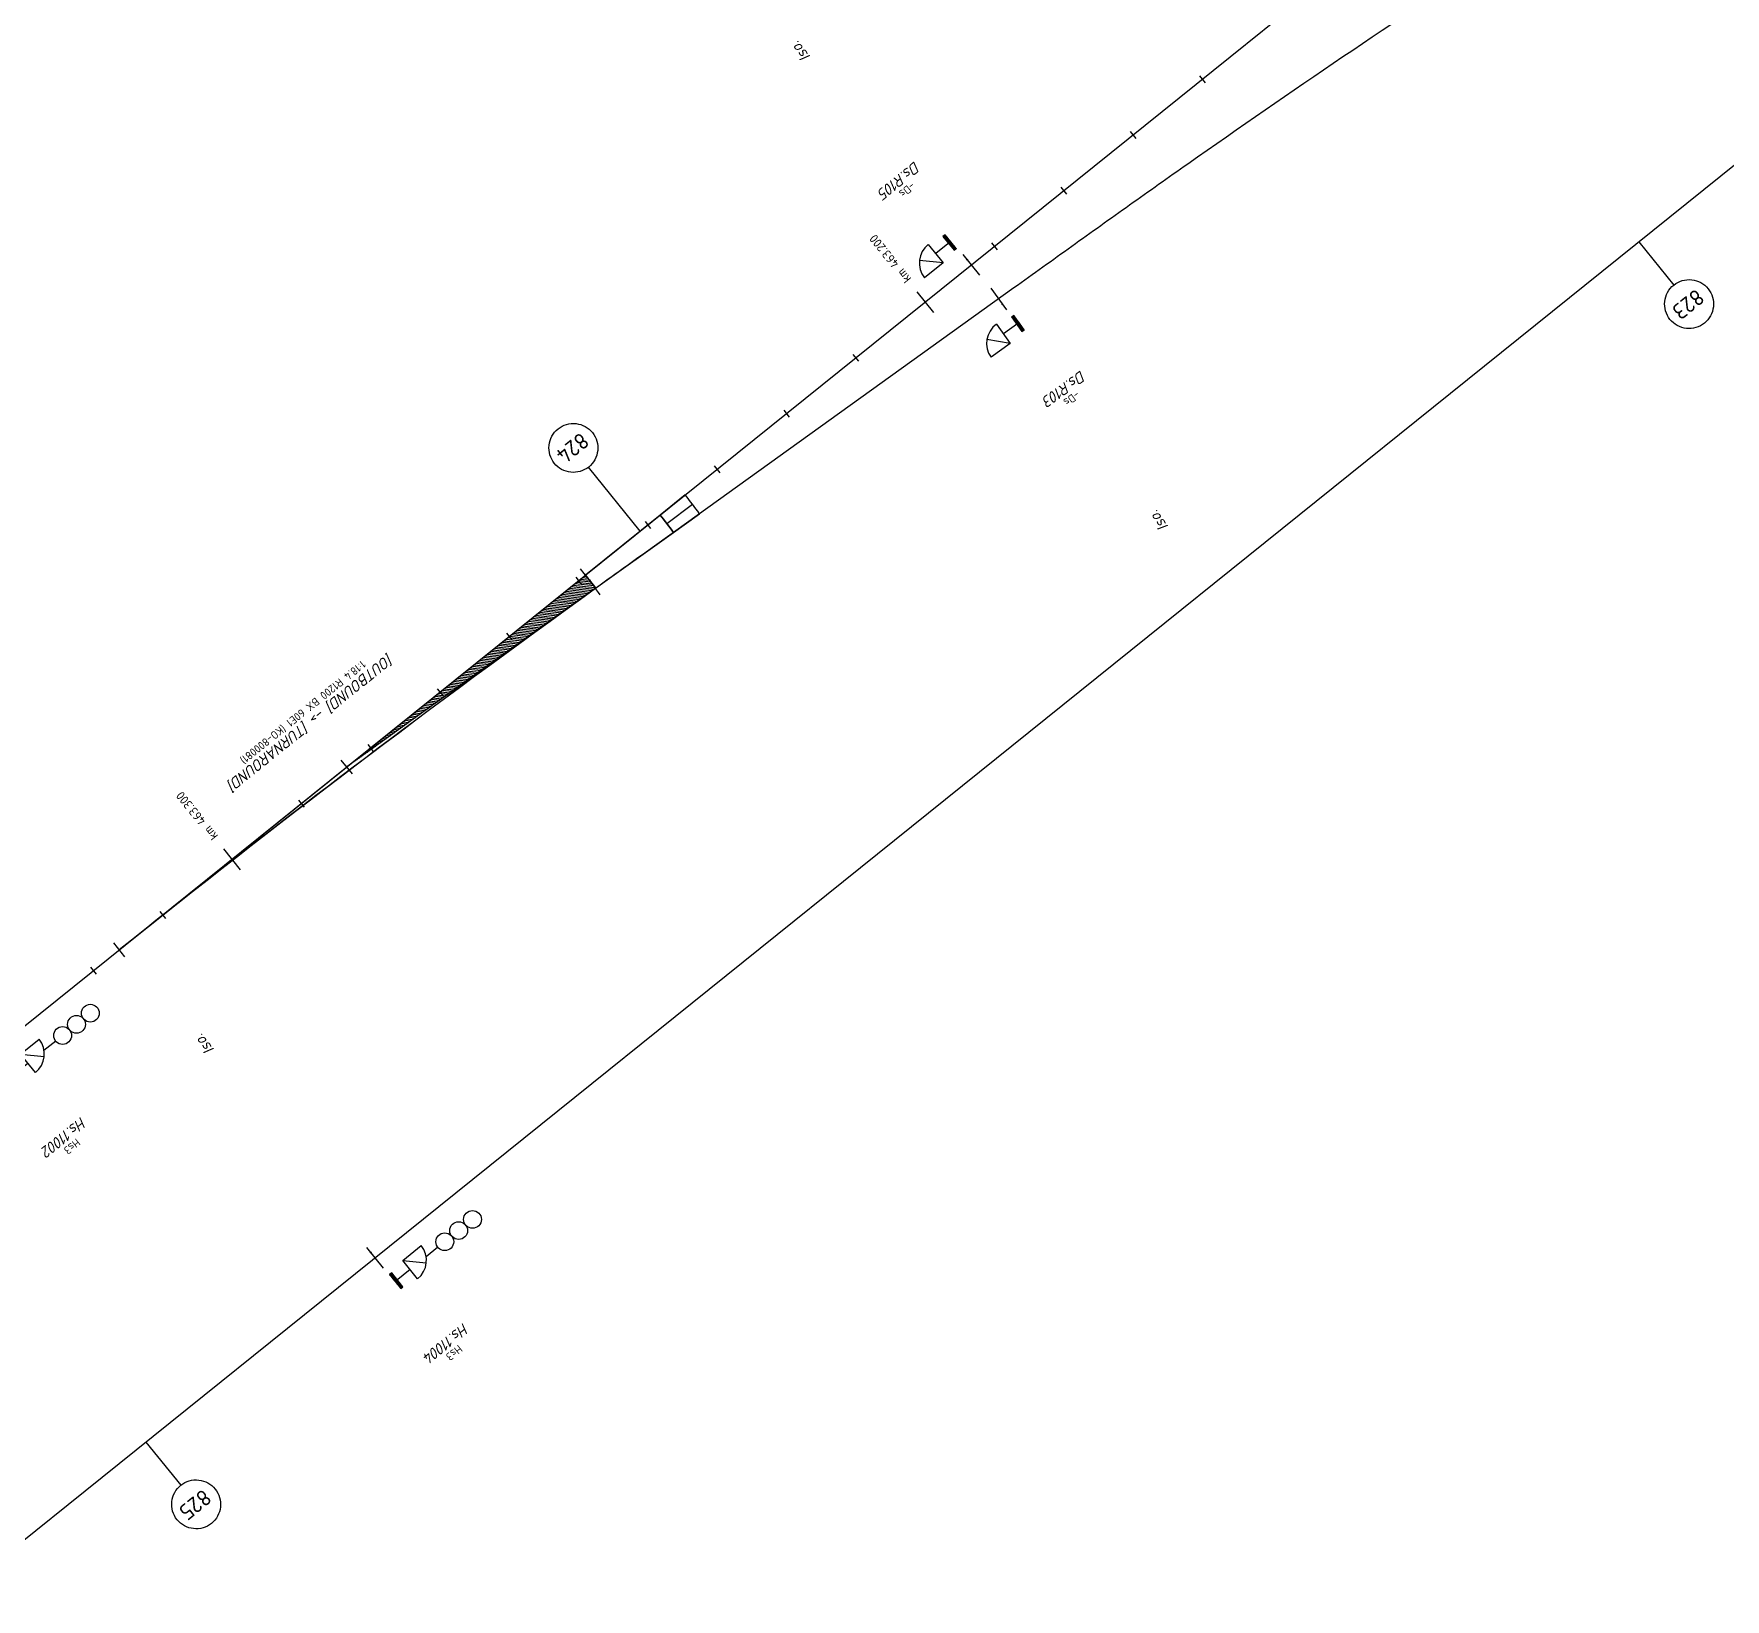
# Model space of a CAD drawing. Header units: metres. Extents: x 304105 to 305280, y 6702571 to 6703615.
# Drawn here: x 304305.4 to 304495.6, y 6702570.5 to 6702746.5 of the extents above; entities that cross this region are included whole.
import ezdxf
from ezdxf.enums import TextEntityAlignment as Align

# ---------------------------------------------------------------- set-up
doc = ezdxf.new("R2010")
doc.units = ezdxf.units.M
for name, color, linetype in [('JBTFE__INNSETTINGSPUNKT', 62, 'Continuous'), ('JBTOB__INFO', 4, 'Continuous'), ('JBTOB__KO_SPV', 2, 'Continuous'), ('JBTOB__KO_SPV_KORTSVILLEPARTI_FRA_BK', 62, 'Continuous'), ('JBTOB__KO_SPV_LANGSVILLEPARTI_FRA_BK', 62, 'Continuous'), ('JBTOB__KO_SPV_SENTERLINJER', 62, 'Continuous'), ('JBTOB__NAVN', 2, 'Continuous'), ('JBTOB__SPV_TYPE', 2, 'Continuous'), ('JBTOB_KO_SPO', 2, 'Continuous'), ('JBTOB_KO_SPV', 2, 'Continuous'), ('JBTSI__INFO', 4, 'Continuous'), ('JBTSI__NAVN', 2, 'Continuous'), ('JBTSI_SA_SIG', 2, 'Continuous'), ('JBTSI_SA_SKJ', 2, 'Continuous'), ('JBTSI_SA_SPF', 2, 'Continuous'), ('RC_SYMBOLFRAMES', 7, 'Continuous')]:
    doc.layers.add(name, color=color, linetype=linetype)
doc.layers.add('JBTFE_ANNOTATIONS_MILEAGE', color=2, linetype='Continuous', true_color=0xffff00)
doc.styles.add('ISO', font='iso3098.shx')
doc.styles.add('RC-STANDARD', font='iso3098.shx')

# ---------------------------------------------------------------- blocks, each defined once
blk = doc.blocks.new('NO-BN-2D-JBTOB-CONNECTION-SWITCH-18.40-R1200-H-60E1-BX-2')
at = {"color": 0, "linetype": 'Continuous', "lineweight": -2, "transparency": 16777216}
for p, q in [((-66.8, 0), (-67.26, 0.45)), ((-67.07, 0), (-67.26, 0.18)), ((-66.53, 0), (-67.25, 0.72)), ((-65.99, 0), (-67.24, 1.24)), ((-66.26, 0), (-67.24, 0.98)), ((-65.73, 0), (-67.23, 1.5)), ((-65.46, 0), (-67.21, 1.76)), ((-65.19, 0), (-67.05, 1.86)), ((-64.92, 0), (-66.76, 1.84)), ((-64.65, 0), (-66.48, 1.83)), ((-64.38, 0), (-66.19, 1.81)), ((-64.11, 0), (-65.91, 1.8)), ((-63.84, 0), (-65.62, 1.78)), ((-63.57, 0), (-65.34, 1.77)), ((-63.3, 0), (-65.05, 1.75)), ((-63.03, 0), (-64.77, 1.74)), ((-62.76, 0), (-64.48, 1.72)), ((-62.49, 0), (-64.2, 1.7)), ((-62.22, 0), (-63.91, 1.69)), ((-61.95, 0), (-63.63, 1.67)), ((-61.68, 0), (-63.34, 1.66)), ((-61.41, 0), (-63.06, 1.64)), ((-61.15, 0), (-62.77, 1.63)), ((-60.88, 0), (-62.49, 1.61)), ((-60.61, 0), (-62.2, 1.6)), ((-60.34, 0), (-61.92, 1.58)), ((-60.07, 0), (-61.63, 1.57)), ((-59.8, 0), (-61.35, 1.55)), ((-59.53, 0), (-61.06, 1.53)), ((-59.26, 0), (-60.78, 1.52)), ((-58.99, 0), (-60.49, 1.5)), ((-58.72, 0), (-60.21, 1.49)), ((-58.45, 0), (-59.92, 1.47)), ((-58.18, 0), (-59.64, 1.46)), ((-57.91, 0), (-59.35, 1.44)), ((-57.64, 0), (-59.07, 1.43)), ((-57.37, 0), (-58.78, 1.41)), ((-57.1, 0), (-58.5, 1.4)), ((-56.84, 0), (-58.21, 1.38)), ((-56.57, 0), (-57.93, 1.36)), ((-56.3, 0), (-57.64, 1.35)), ((-56.03, 0), (-57.36, 1.33)), ((-55.76, 0), (-57.08, 1.32)), ((-55.49, 0), (-56.79, 1.3)), ((-55.22, 0), (-56.51, 1.29)), ((-54.95, 0), (-56.22, 1.27)), ((-54.68, 0), (-55.94, 1.26)), ((-54.41, 0), (-55.65, 1.24)), ((-54.14, 0), (-55.37, 1.22)), ((-53.87, 0), (-55.08, 1.21)), ((-53.6, 0), (-54.8, 1.19)), ((-53.33, 0), (-54.51, 1.18)), ((-53.06, 0), (-54.23, 1.16)), ((-52.79, 0), (-53.94, 1.15)), ((-52.52, 0), (-53.66, 1.13)), ((-52.26, 0), (-53.37, 1.12)), ((-51.99, 0), (-53.09, 1.1)), ((-51.72, 0), (-52.8, 1.09)), ((-51.45, 0), (-52.52, 1.07)), ((-51.18, 0), (-52.23, 1.05)), ((-50.91, 0), (-51.95, 1.04)), ((-50.64, 0), (-51.66, 1.02)), ((-50.37, 0), (-51.38, 1.01)), ((-50.1, 0), (-51.09, 0.99)), ((-49.83, 0), (-50.81, 0.98)), ((-49.56, 0), (-50.52, 0.96)), ((-49.29, 0), (-50.24, 0.95)), ((-49.02, 0), (-49.95, 0.93)), ((-48.75, 0), (-49.67, 0.92)), ((-48.48, 0), (-49.38, 0.9)), ((-48.21, 0), (-49.1, 0.88)), ((-47.94, 0), (-48.81, 0.87)), ((-47.68, 0), (-48.53, 0.85)), ((-47.41, 0), (-48.24, 0.84)), ((-47.14, 0), (-47.96, 0.82)), ((-46.87, 0), (-47.67, 0.81)), ((-46.6, 0), (-47.39, 0.79)), ((-46.33, 0), (-47.1, 0.78)), ((-46.06, 0), (-46.82, 0.76)), ((-45.79, 0), (-46.53, 0.74)), ((-45.52, 0), (-46.25, 0.73)), ((-45.25, 0), (-45.96, 0.71)), ((-44.98, 0), (-45.68, 0.7)), ((-44.71, 0), (-45.39, 0.68)), ((-44.44, 0), (-45.11, 0.67)), ((-44.17, 0), (-44.82, 0.65)), ((-43.9, 0), (-44.54, 0.64)), ((-43.63, 0), (-44.26, 0.62)), ((-43.36, 0), (-43.97, 0.61)), ((-43.1, 0), (-43.69, 0.59)), ((-42.83, 0), (-43.4, 0.57)), ((-42.56, 0), (-43.12, 0.56)), ((-42.29, 0), (-42.83, 0.54)), ((-42.02, 0), (-42.55, 0.53)), ((-41.75, 0), (-42.26, 0.51)), ((-41.48, 0), (-41.98, 0.5)), ((-41.21, 0), (-41.69, 0.48)), ((-40.94, 0), (-41.41, 0.47)), ((-40.67, 0), (-41.12, 0.45)), ((-40.4, 0), (-40.84, 0.44)), ((-40.13, 0), (-40.55, 0.42)), ((-39.86, 0), (-40.27, 0.4)), ((-39.59, 0), (-39.98, 0.39)), ((-39.32, 0), (-39.7, 0.37)), ((-39.05, 0), (-39.41, 0.36)), ((-38.78, 0), (-39.13, 0.34)), ((-38.52, 0), (-38.84, 0.33)), ((-38.25, 0), (-38.56, 0.31)), ((-37.98, 0), (-38.27, 0.3)), ((-37.71, 0), (-37.99, 0.28)), ((-37.44, 0), (-37.7, 0.26)), ((-37.17, 0), (-37.42, 0.25)), ((-36.9, 0), (-37.13, 0.23)), ((-36.63, 0), (-36.85, 0.22)), ((-36.36, 0), (-36.56, 0.2)), ((-36.09, 0), (-36.28, 0.19)), ((-35.82, 0), (-35.99, 0.17)), ((-35.55, 0), (-35.71, 0.16)), ((-35.28, 0), (-35.42, 0.14)), ((-35.01, 0), (-35.14, 0.13)), ((-34.74, 0), (-34.85, 0.11)), ((-34.47, 0), (-34.57, 0.09)), ((-34.2, 0), (-34.28, 0.08)), ((-33.94, 0), (-34, 0.06)), ((-33.67, 0), (-33.71, 0.05)), ((-33.4, 0), (-33.43, 0.03)), ((-33.13, 0), (-33.14, 0.02)), ((-32.86, 0), (-32.86, 0))]:
    blk.add_line(p, q, dxfattribs=at)
at = {"color": 0, "linetype": 'ByBlock', "lineweight": -2, "transparency": 16777216}
for p, q in [((-32.83, 1), (-32.83, -1)), ((0, 0), (-32.83, 0)), ((0, 1), (0, -1))]:
    blk.add_line(p, q, dxfattribs=at)
at = {"color": 0, "linetype": 'ByBlock', "lineweight": -2, "transparency": 16777216, "flags": 128}
for points in [[(-32.83, 0), (-67.26, 0, -0.013574), (-67.21, 1.87)], [(-67.26, 0, -0.013574), (-67.21, 1.87), (-67.21, 1.87, 0.013574), (-67.26, 0)]]:
    blk.add_lwpolyline(points, format="xyb", close=True, dxfattribs=at)
at = {"color": 0, "linetype": 'ByBlock', "lineweight": -2, "transparency": 16777216}
for start, end in [(175.3892, 180), (180, 181.5)]:
    blk.add_arc((-32.83, 0), 34.43, start, end, dxfattribs=at)
at = {"layer": 'JBTOB__KO_SPV_KORTSVILLEPARTI_FRA_BK', "linetype": 'ByBlock', "lineweight": -2, "transparency": 16777216}
blk.add_line((-78.02, 1.23), (-81.62, 1.32), dxfattribs=at)
at = {"layer": 'JBTOB__KO_SPV_KORTSVILLEPARTI_FRA_BK', "linetype": 'ByBlock', "lineweight": -2, "transparency": 16777216, "flags": 128}
blk.add_lwpolyline([(-78.04, 0, -0.013574), (-77.97, 2.45), (-81.57, 2.65, 0.013574), (-81.64, 0)], format="xyb", close=True, dxfattribs=at)
at = {"layer": 'JBTOB__KO_SPV_LANGSVILLEPARTI_FRA_BK', "linetype": 'ByBlock', "lineweight": -2, "transparency": 16777216, "flags": 128}
blk.add_lwpolyline([(-67.26, 0, -0.013574), (-67.21, 1.87), (-77.97, 2.45, 0.013574), (-78.04, 0)], format="xyb", close=True, dxfattribs=at)
at = {"layer": 'JBTOB__KO_SPV_SENTERLINJER', "linetype": 'ByBlock', "lineweight": -2, "transparency": 16777216, "flags": 128}
blk.add_lwpolyline([(0, 0), (-67.26, 0)], dxfattribs=at)
blk.add_lwpolyline([(0, 0, -0.013897), (-67.21, 1.87), (-67.21, 1.87)], format="xyb", dxfattribs=at)
blk = doc.blocks.new('*Z5')
at = {"layer": 'JBTOB__KO_SPV', "color": 0, "linetype": 'ByBlock', "lineweight": -2, "transparency": 16777216}
blk.add_blockref('NO-BN-2D-JBTOB-CONNECTION-SWITCH-18.40-R1200-H-60E1-BX-2', (0, 0), dxfattribs=at)
at = {"layer": 'JBTOB__INFO', "color": 0, "linetype": 'ByBlock', "lineweight": -2, "transparency": 16777216, "style": 'ISO'}
blk.add_attdef('OBJEKTINFO', text='', height=0.9, dxfattribs=at).set_placement((-32.829, -5.1), align=Align.MIDDLE_CENTER)
at = {"layer": 'JBTOB__NAVN', "color": 0, "linetype": 'ByBlock', "lineweight": -2, "transparency": 16777216, "style": 'ISO', "oblique": 15}
blk.add_attdef('OBJEKTNAVN', text='', height=1.25, dxfattribs=at).set_placement((-32.829, -6.5), align=Align.MIDDLE_CENTER)
at = {"layer": 'JBTOB__SPV_TYPE', "color": 0, "linetype": 'ByBlock', "lineweight": -2, "transparency": 16777216, "style": 'ISO'}
blk.add_attdef('BETEGNELSE', text='', height=0.9, dxfattribs=at).set_placement((-32.829, -7.9), align=Align.MIDDLE_CENTER)
blk = doc.blocks.new('NO-BN-2D-JBTSI-TOGDETEKSJON-EN-STREK-ISOLERT-SKJOET')
at = {"color": 0, "linetype": 'ByBlock', "lineweight": -2, "transparency": 16777216}
blk.add_line((0, -2.25), (0, 0.75), dxfattribs=at)
blk = doc.blocks.new('NO-BN-2D-INSERTION-POINT')
at = {"layer": 'JBTFE__INNSETTINGSPUNKT', "linetype": 'ByBlock', "lineweight": -2, "transparency": 16777216}
for p, q in [((-0.05, 0), (0.05, 0)), ((0, -0.05), (0, 0.05))]:
    blk.add_line(p, q, dxfattribs=at)
blk.add_circle((0, 0), 0.05, dxfattribs=at)
blk = doc.blocks.new('*Z28')
at = {"color": 0, "linetype": 'ByBlock', "lineweight": -2, "transparency": 16777216}
for name in ['NO-BN-2D-INSERTION-POINT', 'NO-BN-2D-JBTSI-TOGDETEKSJON-EN-STREK-ISOLERT-SKJOET']:
    blk.add_blockref(name, (0, 0), dxfattribs=at)
at = {"layer": 'JBTSI__INFO', "color": 0, "linetype": 'ByBlock', "lineweight": -2, "transparency": 16777216, "style": 'ISO'}
blk.add_attdef('OBJEKTINFO', text='', height=0.9, rotation=270, dxfattribs=at).set_placement((1.4, 30), align=Align.MIDDLE_CENTER)
at = {"layer": 'JBTSI__NAVN', "color": 0, "linetype": 'ByBlock', "lineweight": -2, "transparency": 16777216, "style": 'ISO', "oblique": 15}
blk.add_attdef('OBJEKTNAVN', text='', height=1.25, rotation=270, dxfattribs=at).set_placement((0, 30), align=Align.MIDDLE_CENTER)
blk = doc.blocks.new('*Z30')
at = {"color": 0, "linetype": 'ByBlock', "lineweight": -2, "transparency": 16777216, "rotation": 180.0000000000001}
blk.add_blockref('NO-BN-2D-JBTSI-TOGDETEKSJON-EN-STREK-ISOLERT-SKJOET', (0, 0), dxfattribs=at)
at = {"color": 0, "linetype": 'ByBlock', "lineweight": -2, "transparency": 16777216}
blk.add_blockref('NO-BN-2D-INSERTION-POINT', (0, 0), dxfattribs=at)
at = {"layer": 'JBTSI__INFO', "color": 0, "linetype": 'ByBlock', "lineweight": -2, "transparency": 16777216, "style": 'ISO'}
blk.add_attdef('OBJEKTINFO', text='', height=0.9, rotation=270, dxfattribs=at).set_placement((1.4, -30), align=Align.MIDDLE_CENTER)
at = {"layer": 'JBTSI__NAVN', "color": 0, "linetype": 'ByBlock', "lineweight": -2, "transparency": 16777216, "style": 'ISO', "oblique": 15}
blk.add_attdef('OBJEKTNAVN', text='', height=1.25, rotation=270, dxfattribs=at).set_placement((0, -30), align=Align.MIDDLE_CENTER)
blk = doc.blocks.new('NO-BN-2D-JBTFE-SECTION-SYMBOL')
at = {"color": 0, "linetype": 'ByBlock', "lineweight": -2, "transparency": 16777216, "style": 'ISO'}
blk.add_attdef('X_001', (-0.63, -0.9), '', height=1.8, dxfattribs=at)
blk = doc.blocks.new('*Z48')
at = {"layer": 'RC_SYMBOLFRAMES', "color": 0, "linetype": 'Continuous', "transparency": 16777216}
blk.add_lwpolyline([(-0.01, 2.75, -0.414214), (2.74, 0), (2.74, 0, -0.414214), (-0.01, -2.75, -0.414214), (-2.76, 0), (-2.76, 0, -0.414214), (-0.01, 2.75)], format="xyb", close=True, dxfattribs=at)
blk.add_lwpolyline([(0, -9), (-0.01, -2.75)], dxfattribs=at)
at = {"color": 0, "linetype": 'ByBlock', "lineweight": -2, "transparency": 16777216}
ref = blk.add_blockref('NO-BN-2D-JBTFE-SECTION-SYMBOL', (0, 0), dxfattribs=at)
ref.add_attrib('X_001', '823', (-1.76, -0.93), dxfattribs={"color": 0, "linetype": 'ByBlock', "lineweight": -2, "transparency": 16777216, "height": 1.8, "style": 'ISO'})
at = {"layer": 'JBTSI__INFO', "color": 0, "linetype": 'ByBlock', "lineweight": -2, "transparency": 16777216, "style": 'ISO'}
blk.add_attdef('OBJEKTINFO', text='', height=0.9, rotation=270, dxfattribs=at).set_placement((1.4, 30), align=Align.MIDDLE_CENTER)
at = {"layer": 'JBTSI__NAVN', "color": 0, "linetype": 'ByBlock', "lineweight": -2, "transparency": 16777216, "style": 'ISO', "oblique": 15}
blk.add_attdef('OBJEKTNAVN', text='', height=1.25, rotation=270, dxfattribs=at).set_placement((0, 30), align=Align.MIDDLE_CENTER)
blk = doc.blocks.new('*Z49')
at = {"layer": 'RC_SYMBOLFRAMES', "color": 0, "linetype": 'Continuous', "transparency": 16777216}
blk.add_lwpolyline([(-0.01, 2.75, -0.414214), (2.74, 0), (2.74, 0, -0.414214), (-0.01, -2.75, -0.414214), (-2.76, 0), (-2.76, 0, -0.414214), (-0.01, 2.75)], format="xyb", close=True, dxfattribs=at)
blk.add_lwpolyline([(0, -9), (-0.01, -2.75)], dxfattribs=at)
at = {"color": 0, "linetype": 'ByBlock', "lineweight": -2, "transparency": 16777216}
ref = blk.add_blockref('NO-BN-2D-JBTFE-SECTION-SYMBOL', (0, 0), dxfattribs=at)
ref.add_attrib('X_001', '825', (-1.76, -0.93), dxfattribs={"color": 0, "linetype": 'ByBlock', "lineweight": -2, "transparency": 16777216, "height": 1.8, "style": 'ISO'})
at = {"layer": 'JBTSI__INFO', "color": 0, "linetype": 'ByBlock', "lineweight": -2, "transparency": 16777216, "style": 'ISO'}
blk.add_attdef('OBJEKTINFO', text='', height=0.9, rotation=270, dxfattribs=at).set_placement((1.4, 30), align=Align.MIDDLE_CENTER)
at = {"layer": 'JBTSI__NAVN', "color": 0, "linetype": 'ByBlock', "lineweight": -2, "transparency": 16777216, "style": 'ISO', "oblique": 15}
blk.add_attdef('OBJEKTNAVN', text='', height=1.25, rotation=270, dxfattribs=at).set_placement((0, 30), align=Align.MIDDLE_CENTER)
blk = doc.blocks.new('*Z55', base_point=(304770.23, 6702976.87))
at = {"color": 0}
for p, q in [((304436.52, 6702741.81), (304437.15, 6702741.03)), ((304428.73, 6702735.54), (304429.35, 6702734.76)), ((304420.93, 6702729.28), (304421.56, 6702728.5)), ((304413.14, 6702723.01), (304413.77, 6702722.23)), ((304404.72, 6702717.53), (304406.6, 6702715.19)), ((304397.55, 6702710.48), (304398.18, 6702709.7)), ((304389.76, 6702704.21), (304390.38, 6702703.43)), ((304381.96, 6702697.95), (304382.59, 6702697.17)), ((304374.17, 6702691.68), (304374.8, 6702690.9)), ((304366.38, 6702685.42), (304367, 6702684.64)), ((304358.58, 6702679.15), (304359.21, 6702678.37)), ((304350.79, 6702672.88), (304351.42, 6702672.11)), ((304343, 6702666.62), (304343.62, 6702665.84)), ((304335.2, 6702660.35), (304335.83, 6702659.57)), ((304326.78, 6702654.87), (304328.66, 6702652.53)), ((304319.62, 6702647.82), (304320.24, 6702647.04)), ((304311.82, 6702641.56), (304312.45, 6702640.78))]:
    blk.add_line(p, q, dxfattribs=at)
at = {"color": 0, "char_height": 1, "attachment_point": 4, "rotation": 128.7992, "style": 'RC-STANDARD'}
for s, insert in [('km 463.200', (304403.78, 6702718.69)), ('km 463.300', (304325.84, 6702656.04))]:
    blk.add_mtext(s, dxfattribs=dict(at, insert=insert))
blk = doc.blocks.new('NO-BN-2D-JBTSI-SIGNAL-20-HS3-DS')
at = {"color": 0, "linetype": 'ByBlock', "lineweight": -2, "transparency": 16777216}
for p, q in [((0, 6), (0, 4.31)), ((-1.33, 2), (-1.33, 4.67)), ((-1.33, 2), (0.55, 3.89)), ((1.33, 2), (-1.33, 2)), ((0, 2), (0, 0))]:
    blk.add_line(p, q, dxfattribs=at)
at = {"color": 0, "linetype": 'Continuous', "lineweight": -2, "transparency": 16777216}
for p, q in [((-0.71, -0.15), (-1, 0.14)), ((-0.76, -0.15), (-1, 0.09)), ((-0.8, -0.15), (-1, 0.05)), ((-0.85, -0.15), (-1, 0)), ((-0.67, -0.15), (-0.97, 0.15)), ((-0.62, -0.15), (-0.92, 0.15)), ((-0.58, -0.15), (-0.88, 0.15)), ((-0.53, -0.15), (-0.83, 0.15)), ((-0.49, -0.15), (-0.79, 0.15)), ((-0.44, -0.15), (-0.74, 0.15)), ((-0.4, -0.15), (-0.7, 0.15)), ((-0.35, -0.15), (-0.65, 0.15)), ((-0.31, -0.15), (-0.61, 0.15)), ((-0.26, -0.15), (-0.56, 0.15)), ((-0.22, -0.15), (-0.52, 0.15)), ((-0.17, -0.15), (-0.47, 0.15)), ((-0.13, -0.15), (-0.43, 0.15)), ((-0.08, -0.15), (-0.38, 0.15)), ((-0.04, -0.15), (-0.34, 0.15)), ((0.01, -0.15), (-0.29, 0.15)), ((0.05, -0.15), (-0.25, 0.15)), ((0.1, -0.15), (-0.2, 0.15)), ((0.14, -0.15), (-0.16, 0.15)), ((0.18, -0.15), (-0.12, 0.15)), ((0.23, -0.15), (-0.07, 0.15)), ((0.27, -0.15), (-0.03, 0.15)), ((0.32, -0.15), (0.02, 0.15)), ((0.36, -0.15), (0.06, 0.15)), ((0.41, -0.15), (0.11, 0.15)), ((0.45, -0.15), (0.15, 0.15)), ((0.5, -0.15), (0.2, 0.15)), ((0.54, -0.15), (0.24, 0.15)), ((0.59, -0.15), (0.29, 0.15)), ((0.63, -0.15), (0.33, 0.15)), ((0.68, -0.15), (0.38, 0.15)), ((0.72, -0.15), (0.42, 0.15)), ((0.77, -0.15), (0.47, 0.15)), ((0.81, -0.15), (0.51, 0.15)), ((0.86, -0.15), (0.56, 0.15)), ((0.9, -0.15), (0.6, 0.15)), ((0.95, -0.15), (0.65, 0.15)), ((0.99, -0.15), (0.69, 0.15)), ((1, -0.11), (0.74, 0.15)), ((1, -0.07), (0.78, 0.15)), ((1, -0.02), (0.83, 0.15)), ((1, 0.02), (0.87, 0.15)), ((1, 0.07), (0.92, 0.15)), ((1, 0.11), (0.96, 0.15)), ((-0.89, -0.15), (-1, -0.04)), ((-0.94, -0.15), (-1, -0.09)), ((-0.98, -0.15), (-1, -0.13))]:
    blk.add_line(p, q, dxfattribs=at)
at = {"color": 0, "linetype": 'ByBlock', "lineweight": -2, "transparency": 16777216}
blk.add_lwpolyline([(1, -0.15), (1, 0.15), (-1, 0.15), (-1, -0.15)], close=True, dxfattribs=at)
for centre in [(0, 11), (0, 9), (0, 7)]:
    blk.add_circle(centre, 1, dxfattribs=at)
blk.add_arc((-1.33, 2), 2.67, 0, 90, dxfattribs=at)
blk = doc.blocks.new('*Z62')
at = {"color": 0, "linetype": 'ByBlock', "lineweight": -2, "transparency": 16777216, "rotation": 90.00000000000001}
blk.add_blockref('NO-BN-2D-JBTSI-SIGNAL-20-HS3-DS', (0, 0), dxfattribs=at)
at = {"color": 0, "linetype": 'ByBlock', "lineweight": -2, "transparency": 16777216}
blk.add_blockref('NO-BN-2D-INSERTION-POINT', (0, 0), dxfattribs=at)
at = {"layer": 'JBTSI__INFO', "color": 0, "linetype": 'ByBlock', "lineweight": -2, "transparency": 16777216, "style": 'ISO'}
blk.add_attdef('OBJEKTINFO', text='', height=0.9, dxfattribs=at).set_placement((0, 10.4), align=Align.MIDDLE_CENTER)
at = {"layer": 'JBTSI__NAVN', "color": 0, "linetype": 'ByBlock', "lineweight": -2, "transparency": 16777216, "style": 'ISO', "oblique": 15}
blk.add_attdef('OBJEKTNAVN', text='', height=1.25, dxfattribs=at).set_placement((0, 9), align=Align.MIDDLE_CENTER)
blk = doc.blocks.new('*Z63')
at = {"color": 0, "linetype": 'ByBlock', "lineweight": -2, "transparency": 16777216, "rotation": 90}
blk.add_blockref('NO-BN-2D-JBTSI-SIGNAL-20-HS3-DS', (0, 0), dxfattribs=at)
at = {"color": 0, "linetype": 'ByBlock', "lineweight": -2, "transparency": 16777216}
blk.add_blockref('NO-BN-2D-INSERTION-POINT', (0, 0), dxfattribs=at)
at = {"layer": 'JBTSI__INFO', "color": 0, "linetype": 'ByBlock', "lineweight": -2, "transparency": 16777216, "style": 'ISO'}
blk.add_attdef('OBJEKTINFO', text='', height=0.9, dxfattribs=at).set_placement((0, 10.4), align=Align.MIDDLE_CENTER)
at = {"layer": 'JBTSI__NAVN', "color": 0, "linetype": 'ByBlock', "lineweight": -2, "transparency": 16777216, "style": 'ISO', "oblique": 15}
blk.add_attdef('OBJEKTNAVN', text='', height=1.25, dxfattribs=at).set_placement((0, 9), align=Align.MIDDLE_CENTER)
blk = doc.blocks.new('*Z71')
at = {"color": 0, "linetype": 'ByBlock', "lineweight": -2, "transparency": 16777216, "rotation": 180}
blk.add_blockref('NO-BN-2D-JBTSI-TOGDETEKSJON-EN-STREK-ISOLERT-SKJOET', (0, 0), dxfattribs=at)
at = {"color": 0, "linetype": 'ByBlock', "lineweight": -2, "transparency": 16777216}
blk.add_blockref('NO-BN-2D-INSERTION-POINT', (0, 0), dxfattribs=at)
at = {"layer": 'JBTSI__INFO', "color": 0, "linetype": 'ByBlock', "lineweight": -2, "transparency": 16777216, "style": 'ISO'}
blk.add_attdef('OBJEKTINFO', text='', height=0.9, rotation=270, dxfattribs=at).set_placement((1.4, -30), align=Align.MIDDLE_CENTER)
at = {"layer": 'JBTSI__NAVN', "color": 0, "linetype": 'ByBlock', "lineweight": -2, "transparency": 16777216, "style": 'ISO', "oblique": 15}
blk.add_attdef('OBJEKTNAVN', text='', height=1.25, rotation=270, dxfattribs=at).set_placement((0, -30), align=Align.MIDDLE_CENTER)
blk = doc.blocks.new('NO-BN-2D-JBTSI-SIGNAL-43-DS')
at = {"color": 0, "linetype": 'ByBlock', "lineweight": -2, "transparency": 16777216}
for p, q in [((-1.33, 2), (-1.33, 4.67)), ((-1.33, 2), (0.55, 3.89)), ((1.33, 2), (-1.33, 2)), ((0, 0), (0, 2))]:
    blk.add_line(p, q, dxfattribs=at)
at = {"color": 0, "linetype": 'Continuous', "lineweight": -2, "transparency": 16777216}
for p, q in [((-0.71, -0.15), (-1, 0.14)), ((-0.76, -0.15), (-1, 0.09)), ((-0.8, -0.15), (-1, 0.05)), ((-0.85, -0.15), (-1, 0)), ((-0.67, -0.15), (-0.97, 0.15)), ((-0.62, -0.15), (-0.92, 0.15)), ((-0.58, -0.15), (-0.88, 0.15)), ((-0.53, -0.15), (-0.83, 0.15)), ((-0.49, -0.15), (-0.79, 0.15)), ((-0.44, -0.15), (-0.74, 0.15)), ((-0.4, -0.15), (-0.7, 0.15)), ((-0.35, -0.15), (-0.65, 0.15)), ((-0.31, -0.15), (-0.61, 0.15)), ((-0.26, -0.15), (-0.56, 0.15)), ((-0.22, -0.15), (-0.52, 0.15)), ((-0.17, -0.15), (-0.47, 0.15)), ((-0.13, -0.15), (-0.43, 0.15)), ((-0.08, -0.15), (-0.38, 0.15)), ((-0.04, -0.15), (-0.34, 0.15)), ((0.01, -0.15), (-0.29, 0.15)), ((0.05, -0.15), (-0.25, 0.15)), ((0.1, -0.15), (-0.2, 0.15)), ((0.14, -0.15), (-0.16, 0.15)), ((0.18, -0.15), (-0.12, 0.15)), ((0.23, -0.15), (-0.07, 0.15)), ((0.27, -0.15), (-0.03, 0.15)), ((0.32, -0.15), (0.02, 0.15)), ((0.36, -0.15), (0.06, 0.15)), ((0.41, -0.15), (0.11, 0.15)), ((0.45, -0.15), (0.15, 0.15)), ((0.5, -0.15), (0.2, 0.15)), ((0.54, -0.15), (0.24, 0.15)), ((0.59, -0.15), (0.29, 0.15)), ((0.63, -0.15), (0.33, 0.15)), ((0.68, -0.15), (0.38, 0.15)), ((0.72, -0.15), (0.42, 0.15)), ((0.77, -0.15), (0.47, 0.15)), ((0.81, -0.15), (0.51, 0.15)), ((0.86, -0.15), (0.56, 0.15)), ((0.9, -0.15), (0.6, 0.15)), ((0.95, -0.15), (0.65, 0.15)), ((0.99, -0.15), (0.69, 0.15)), ((1, -0.11), (0.74, 0.15)), ((1, -0.07), (0.78, 0.15)), ((1, -0.02), (0.83, 0.15)), ((1, 0.02), (0.87, 0.15)), ((1, 0.07), (0.92, 0.15)), ((1, 0.11), (0.96, 0.15)), ((-0.89, -0.15), (-1, -0.04)), ((-0.94, -0.15), (-1, -0.09)), ((-0.98, -0.15), (-1, -0.13))]:
    blk.add_line(p, q, dxfattribs=at)
at = {"color": 0, "linetype": 'ByBlock', "lineweight": -2, "transparency": 16777216}
blk.add_lwpolyline([(1, -0.15), (1, 0.15), (-1, 0.15), (-1, -0.15)], close=True, dxfattribs=at)
blk.add_arc((-1.33, 2), 2.67, 0, 90, dxfattribs=at)
blk = doc.blocks.new('*Z87')
at = {"color": 0, "linetype": 'ByBlock', "lineweight": -2, "transparency": 16777216, "rotation": 270}
blk.add_blockref('NO-BN-2D-JBTSI-SIGNAL-43-DS', (0, 0), dxfattribs=at)
at = {"color": 0, "linetype": 'ByBlock', "lineweight": -2, "transparency": 16777216}
blk.add_blockref('NO-BN-2D-INSERTION-POINT', (0, 0), dxfattribs=at)
at = {"layer": 'JBTSI__INFO', "color": 0, "linetype": 'ByBlock', "lineweight": -2, "transparency": 16777216, "style": 'ISO'}
blk.add_attdef('OBJEKTINFO', text='', height=0.9, dxfattribs=at).set_placement((0, -7.6), align=Align.MIDDLE_CENTER)
at = {"layer": 'JBTSI__NAVN', "color": 0, "linetype": 'ByBlock', "lineweight": -2, "transparency": 16777216, "style": 'ISO', "oblique": 15}
blk.add_attdef('OBJEKTNAVN', text='', height=1.25, dxfattribs=at).set_placement((0, -9), align=Align.MIDDLE_CENTER)
blk = doc.blocks.new('*Z88')
at = {"color": 0, "linetype": 'ByBlock', "lineweight": -2, "transparency": 16777216, "rotation": 270}
blk.add_blockref('NO-BN-2D-JBTSI-SIGNAL-43-DS', (0, 0), dxfattribs=at)
at = {"color": 0, "linetype": 'ByBlock', "lineweight": -2, "transparency": 16777216}
blk.add_blockref('NO-BN-2D-INSERTION-POINT', (0, 0), dxfattribs=at)
at = {"layer": 'JBTSI__INFO', "color": 0, "linetype": 'ByBlock', "lineweight": -2, "transparency": 16777216, "style": 'ISO'}
blk.add_attdef('OBJEKTINFO', text='', height=0.9, dxfattribs=at).set_placement((0, 10.4), align=Align.MIDDLE_CENTER)
at = {"layer": 'JBTSI__NAVN', "color": 0, "linetype": 'ByBlock', "lineweight": -2, "transparency": 16777216, "style": 'ISO', "oblique": 15}
blk.add_attdef('OBJEKTNAVN', text='', height=1.25, dxfattribs=at).set_placement((0, 9), align=Align.MIDDLE_CENTER)
blk = doc.blocks.new('*Z91')
at = {"layer": 'RC_SYMBOLFRAMES', "color": 0, "linetype": 'Continuous', "transparency": 16777216}
blk.add_lwpolyline([(0, 12), (-0.02, 2.75)], dxfattribs=at)
blk.add_lwpolyline([(-0.03, 2.75, -0.414214), (2.72, 0), (2.72, 0, -0.414214), (-0.03, -2.75, -0.414214), (-2.78, 0), (-2.78, 0, -0.414214), (-0.03, 2.75)], format="xyb", close=True, dxfattribs=at)
at = {"color": 0, "linetype": 'ByBlock', "lineweight": -2, "transparency": 16777216}
ref = blk.add_blockref('NO-BN-2D-JBTFE-SECTION-SYMBOL', (0, 0), dxfattribs=at)
ref.add_attrib('X_001', '824', (-1.83, -0.93), dxfattribs={"color": 0, "linetype": 'ByBlock', "lineweight": -2, "transparency": 16777216, "height": 1.8, "style": 'ISO'})
at = {"layer": 'JBTSI__INFO', "linetype": 'ByBlock', "lineweight": -2, "transparency": 16777216, "style": 'ISO'}
blk.add_attdef('OBJEKTINFO', text='', height=0.9, rotation=270, dxfattribs=at).set_placement((-1.4, 30), align=Align.MIDDLE_CENTER)
at = {"layer": 'JBTSI__NAVN', "color": 0, "linetype": 'ByBlock', "lineweight": -2, "transparency": 16777216, "style": 'ISO', "oblique": 15}
blk.add_attdef('OBJEKTNAVN', text='', height=1.25, rotation=270, dxfattribs=at).set_placement((1.4, 30), align=Align.MIDDLE_CENTER)

msp = doc.modelspace()

# ---------------------------------------------------------------- linework, layer by layer
at = {"layer": 'JBTOB_KO_SPO', "flags": 128}
for points in [[(305268.46, 6703344.35), (305186.29, 6703305.88, 0.000173), (305178.24, 6703302.1, 0.000519), (305170.19, 6703298.32, 0.000865), (305162.16, 6703294.52, 0.00121), (305154.14, 6703290.68, 0.001556), (305146.15, 6703286.8, 0.001902), (305138.18, 6703282.86, 0.002248), (305130.24, 6703278.86, 0.002594), (305122.34, 6703274.78, 0.002939), (305114.49, 6703270.61, 0.034623), (305030.98, 6703217.89, 0.002973), (305023.64, 6703212.44, 0.002515), (305016.36, 6703206.91, 0.002058), (305009.13, 6703201.31, 0.001601), (305001.94, 6703195.67, 0.001143), (304994.78, 6703189.98, 0.000686), (304987.64, 6703184.26, 0.000229), (304980.51, 6703178.54), (304267.88, 6702605.58)], [(305279.99, 6703319.71), (305279.59, 6703319.52, 0.000161), (305271.66, 6703315.81, 0.000483), (305263.74, 6703312.09, 0.000804), (305255.83, 6703308.35, 0.001126), (305247.94, 6703304.57, 0.001448), (305240.06, 6703300.76, 0.001769), (305232.21, 6703296.9, 0.002091), (305224.39, 6703292.97, 0.002413), (305216.61, 6703288.98, 0.039252), (305103.54, 6703218.47, 0.002413), (305096.52, 6703213.24, 0.002091), (305089.56, 6703207.95, 0.001769), (305082.63, 6703202.6, 0.001448), (305075.74, 6703197.21, 0.001126), (305068.88, 6703191.78, 0.000804), (305062.04, 6703186.32, 0.000483), (305055.21, 6703180.85, 0.000161), (305048.39, 6703175.37), (304296.08, 6702570.51)], [(304728.57, 6702924.96, -0.013789), (304679.28, 6702889.6, -0.001809), (304672.16, 6702884.83, -0.001531), (304665.01, 6702880.1, -0.001252), (304657.84, 6702875.41, -0.000974), (304650.64, 6702870.75, -0.000696), (304643.43, 6702866.12, -0.000417), (304636.21, 6702861.51, -0.000139), (304628.98, 6702856.9), (304490.49, 6702768.62, 0.000278), (304483.75, 6702764.32, 0.000833), (304477.01, 6702760, 0.001389), (304470.3, 6702755.65, 0.008834), (304435.19, 6702731.88, 0.001389), (304428.66, 6702727.26, 0.000833), (304422.15, 6702722.61, 0.000278), (304415.65, 6702717.95), (304374.29, 6702688.25, 0.000208), (304369.42, 6702684.75, 0.000625), (304364.55, 6702681.24, 0.001042), (304359.69, 6702677.71, 0.011715), (304315.06, 6702643.52)]]:
    msp.add_lwpolyline(points, format="xyb", dxfattribs=at)

# ---------------------------------------------------------------- block references
at = {"layer": 'JBTFE_ANNOTATIONS_MILEAGE'}
msp.add_blockref('*Z55', (304770.23, 6702976.87), dxfattribs=at)
at = {"layer": 'JBTOB_KO_SPV'}
ref = msp.add_blockref('*Z5', (304315.06, 6702643.52, 18.44), dxfattribs=dict(at, rotation=218.7991634007603))
ref.add_attrib('OBJEKTNAVN', '[OUTBOUND] -> [TURNAROUND]', dxfattribs={"layer": 'JBTOB__NAVN', "color": 0, "linetype": 'ByBlock', "lineweight": -2, "transparency": 16777216, "height": 1.25, "rotation": 218.7992, "style": 'ISO', "oblique": 15}).set_placement((304336.58, 6702669.15, 18.44), align=Align.MIDDLE_CENTER)
ref.add_attrib('BETEGNELSE', '1:18.4 R1200 BX 60E1 (KO-800081)', dxfattribs={"layer": 'JBTOB__SPV_TYPE', "color": 0, "linetype": 'ByBlock', "lineweight": -2, "transparency": 16777216, "height": 0.9, "rotation": 218.7992, "style": 'ISO'}).set_placement((304335.7, 6702670.25, 18.44), align=Align.MIDDLE_CENTER)
at = {"layer": 'JBTSI_SA_SIG'}
ref = msp.add_blockref('*Z87', (304408.41, 6702723.06, 17.34), dxfattribs=dict(at, rotation=218.7991634007603))
ref.add_attrib('OBJEKTNAVN', 'Ds.R105', dxfattribs={"layer": 'JBTSI__NAVN', "color": 0, "linetype": 'ByBlock', "lineweight": -2, "transparency": 16777216, "height": 1.25, "rotation": 218.7992, "style": 'ISO', "oblique": 15}).set_placement((304402.77, 6702730.07, 17.34), align=Align.MIDDLE_CENTER)
ref.add_attrib('OBJEKTINFO', '-Ds', dxfattribs={"layer": 'JBTSI__INFO', "color": 0, "linetype": 'ByBlock', "lineweight": -2, "transparency": 16777216, "height": 0.9, "rotation": 218.7992, "style": 'ISO'}).set_placement((304403.65, 6702728.98, 17.34), align=Align.MIDDLE_CENTER)
ref = msp.add_blockref('*Z88', (304416.09, 6702713.96, 17.34), dxfattribs=dict(at, rotation=215.6843879581739))
ref.add_attrib('OBJEKTNAVN', 'Ds.R103', dxfattribs={"layer": 'JBTSI__NAVN', "color": 0, "linetype": 'ByBlock', "lineweight": -2, "transparency": 16777216, "height": 1.25, "rotation": 215.6844, "style": 'ISO', "oblique": 15}).set_placement((304421.34, 6702706.65, 17.34), align=Align.MIDDLE_CENTER)
ref.add_attrib('OBJEKTINFO', '-Ds', dxfattribs={"layer": 'JBTSI__INFO', "color": 0, "linetype": 'ByBlock', "lineweight": -2, "transparency": 16777216, "height": 0.9, "rotation": 215.6844, "style": 'ISO'}).set_placement((304422.15, 6702705.51, 17.34), align=Align.MIDDLE_CENTER)
ref = msp.add_blockref('*Z62', (304303.23, 6702629.51, 18.6), dxfattribs=dict(at, rotation=218.7991634007603))
ref.add_attrib('OBJEKTNAVN', 'Hs.11002', dxfattribs={"layer": 'JBTSI__NAVN', "color": 0, "linetype": 'ByBlock', "lineweight": -2, "transparency": 16777216, "height": 1.25, "rotation": 218.7992, "style": 'ISO', "oblique": 15}).set_placement((304308.87, 6702622.5, 18.6), align=Align.MIDDLE_CENTER)
ref.add_attrib('OBJEKTINFO', 'Hs3', dxfattribs={"layer": 'JBTSI__INFO', "color": 0, "linetype": 'ByBlock', "lineweight": -2, "transparency": 16777216, "height": 0.9, "rotation": 218.7992, "style": 'ISO'}).set_placement((304309.75, 6702621.41, 18.6), align=Align.MIDDLE_CENTER)
ref = msp.add_blockref('*Z63', (304346.2, 6702606.32, 18.24), dxfattribs=dict(at, rotation=218.799157893534))
ref.add_attrib('OBJEKTNAVN', 'Hs.11004', dxfattribs={"layer": 'JBTSI__NAVN', "color": 0, "linetype": 'ByBlock', "lineweight": -2, "transparency": 16777216, "height": 1.25, "rotation": 218.7992, "style": 'ISO', "oblique": 15}).set_placement((304351.83, 6702599.3, 18.24), align=Align.MIDDLE_CENTER)
ref.add_attrib('OBJEKTINFO', 'Hs3', dxfattribs={"layer": 'JBTSI__INFO', "color": 0, "linetype": 'ByBlock', "lineweight": -2, "transparency": 16777216, "height": 0.9, "rotation": 218.7992, "style": 'ISO'}).set_placement((304352.71, 6702598.21, 18.24), align=Align.MIDDLE_CENTER)
at = {"layer": 'JBTSI_SA_SKJ'}
ref = msp.add_blockref('*Z71', (304410.4, 6702721.13, 17.34), dxfattribs=dict(at, rotation=218.7991634007603))
ref.add_attrib('OBJEKTNAVN', 'Iso.', dxfattribs={"layer": 'JBTSI__NAVN', "color": 0, "linetype": 'ByBlock', "lineweight": -2, "transparency": 16777216, "height": 1.25, "rotation": 128.7992, "style": 'ISO', "oblique": 15}).set_placement((304391.6, 6702744.51, 17.34), align=Align.MIDDLE_CENTER)
ref = msp.add_blockref('*Z28', (304414.37, 6702716.11, 17.34), dxfattribs=dict(at, rotation=215.6843879581739))
ref.add_attrib('OBJEKTNAVN', 'Iso.', dxfattribs={"layer": 'JBTSI__NAVN', "color": 0, "linetype": 'ByBlock', "lineweight": -2, "transparency": 16777216, "height": 1.25, "rotation": 125.6844, "style": 'ISO', "oblique": 15}).set_placement((304431.87, 6702691.74, 17.34), align=Align.MIDDLE_CENTER)
ref = msp.add_blockref('*Z30', (304343.35, 6702609.48, 18.24), dxfattribs=dict(at, rotation=218.7991578935339))
ref.add_attrib('OBJEKTNAVN', 'Iso.', dxfattribs={"layer": 'JBTSI__NAVN', "color": 0, "linetype": 'ByBlock', "lineweight": -2, "transparency": 16777216, "height": 1.25, "rotation": 128.7992, "style": 'ISO', "oblique": 15}).set_placement((304324.56, 6702632.87, 18.24), align=Align.MIDDLE_CENTER)
at = {"layer": 'JBTSI_SA_SPF'}
for name, p, rotation in [('*Z48', (304491.55, 6702716.13, 16.64), 218.7991578935339), ('*Z91', (304366.09, 6702699.94, 17.77), 218.7991634007603), ('*Z49', (304323.69, 6702581.17, 18.53), 218.7991578935339)]:
    msp.add_blockref(name, p, dxfattribs=dict(at, rotation=rotation))

doc.saveas('drawing.dxf')
